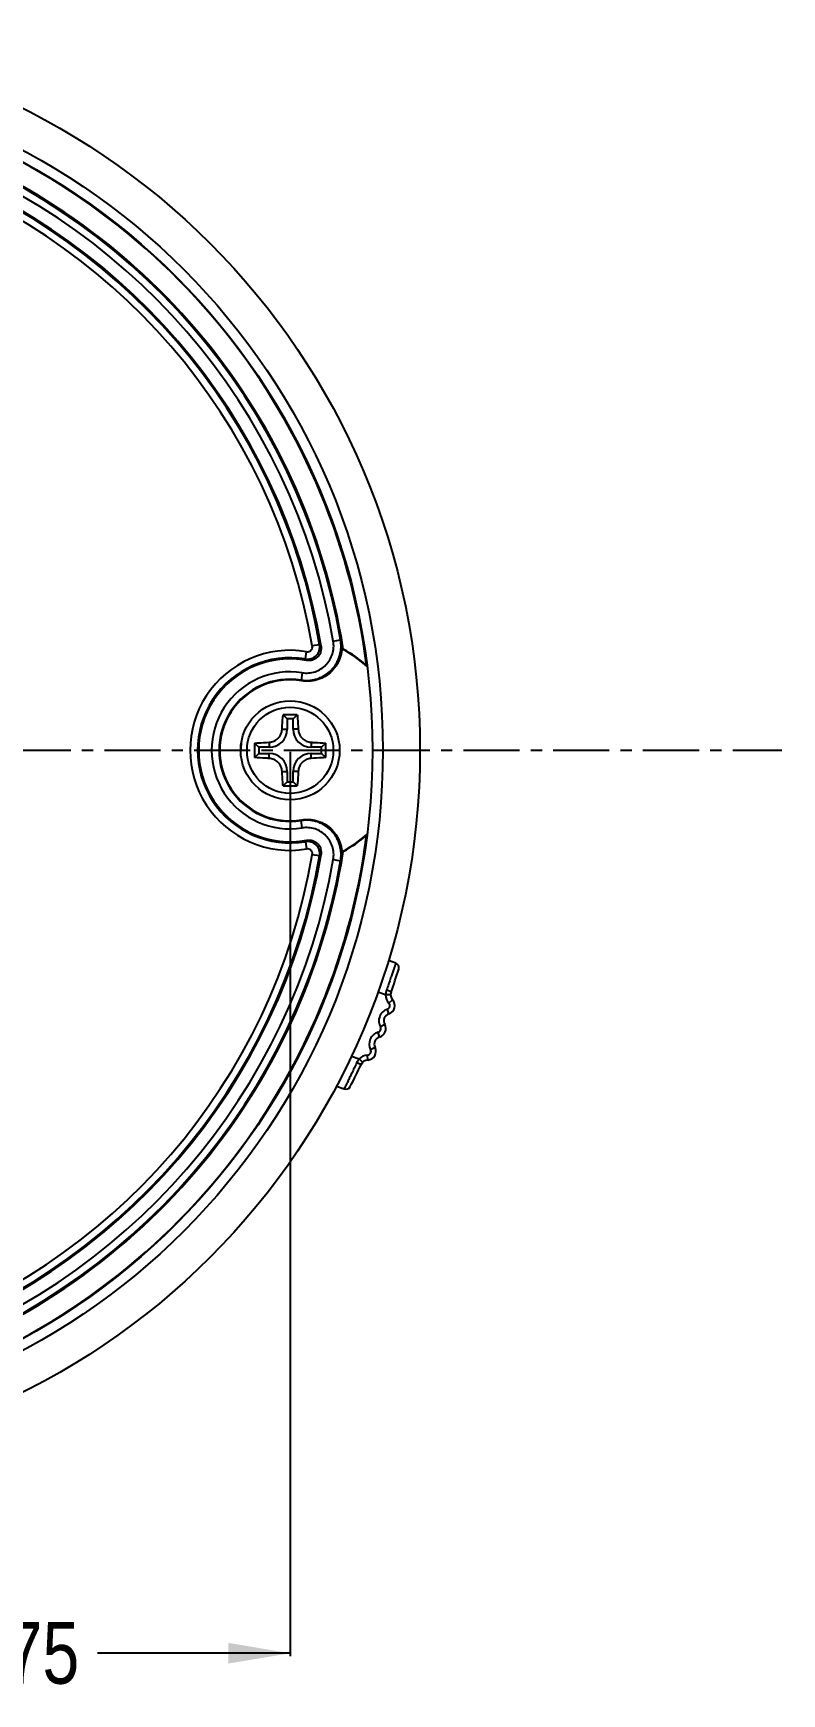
# Model space of a CAD drawing. Header units: millimetres. Extents: x -61 to 249, y -179 to 12.
# Drawn here: x 218.7 to 249, y -120.1 to -52.9 of the extents above; entities that cross this region are included whole.
import ezdxf

# ---------------------------------------------------------------- set-up
doc = ezdxf.new("R2010")
doc.units = ezdxf.units.MM
doc.header["$LTSCALE"] = 1.21
doc.header["$MEASUREMENT"] = 0
doc.header["$PDMODE"] = 3
doc.header["$PDSIZE"] = 0.3125
doc.linetypes.add('CENTER', pattern=[0.6, 0.375, -0.075, 0.075, -0.075])
doc.layers.get('0').update_dxf_attribs({"linetype": 'CONTINUOUS'})
doc.layers.get('DEFPOINTS').update_dxf_attribs({"linetype": 'CONTINUOUS'})
doc.layers.add('02___PRT_ALL_AXES', color=7, linetype='CONTINUOUS')
doc.layers.add('Dim', color=3, linetype='CONTINUOUS', lineweight=25)
doc.styles.get("Standard").update_dxf_attribs({"font": 'txt', "width": 0.8})
doc.dimstyles.get("Standard").update_dxf_attribs({"dimtxt": 0.15625, "dimasz": 0.1875, "dimexe": 0.125, "dimexo": 0.0625, "dimgap": 0.09, "dimtad": 0, "dimtih": 1, "dimtoh": 1, "dimzin": 4, "dimdsep": 46, "dimtxsty": 'STANDARD', "dimblk": '_FILLED', "dimblk1": '_FILLED', "dimblk2": '_FILLED', "dimcen": 0.09, "dimazin": 1, "dimtp": 0.01, "dimtm": 0.01, "dimtfac": 1, "dimtofl": 0, "dimtmove": 0, "dimatfit": 3, "dimldrblk": '_FILLED', "dimfxl": 1, "dimtolj": 1, "dimtzin": 4, "dimarcsym": 0})

# ---------------------------------------------------------------- blocks, each defined once
blk = doc.blocks.new('_FILLED')
at = {"color": 0, "linetype": 'ByBlock'}
blk.add_solid([(0, 0), (-1, 0.167), (-1, -0.167)], dxfattribs=at)
blk = doc.blocks.new('*D6')
at = {"color": 0, "linetype": 'ByBlock', "lineweight": -2}
for p, q in [((229.135, -81.978), (229.135, -118.553)), ((205.385, -114.403), (205.385, -118.553)), ((205.385, -118.428), (213.17, -118.428)), ((229.135, -118.428), (221.35, -118.428))]:
    blk.add_line(p, q, dxfattribs=at)
at = {"layer": 'DEFPOINTS', "color": 0, "linetype": 'ByBlock'}
for p in [(229.135, -81.915), (205.385, -114.341)]:
    blk.add_point(p, dxfattribs=at)
at = {"color": 0, "linetype": 'ByBlock', "lineweight": -2, "xscale": 2.5, "yscale": 2.5, "zscale": 2.5, "rotation": 180}
blk.add_blockref('_FILLED', (205.385, -118.428), dxfattribs=at)
at = {"color": 0, "linetype": 'ByBlock', "lineweight": -2, "xscale": 2.5, "yscale": 2.5, "zscale": 2.5}
blk.add_blockref('_FILLED', (229.135, -118.428), dxfattribs=at)
at = {"color": 0, "linetype": 'ByBlock', "lineweight": -2, "insert": (217.26, -118.428), "char_height": 2.5, "attachment_point": 5}
blk.add_mtext('\\A1;23.75', dxfattribs=at)

msp = doc.modelspace()

# ---------------------------------------------------------------- linework, layer by layer
at = {"color": 7, "linetype": 'Continuous'}
for p, q in [((230.327, -77.644), (230.031, -77.695)), ((230.88, -77.503), (231.175, -77.452)), ((231.266, -77.838), (231.282, -77.827)), ((229.752, -78.221), (229.801, -77.926)), ((229.626, -78.777), (229.58, -79.073)), ((228.846, -80.476), (229.013, -80.643)), ((229.424, -80.476), (229.257, -80.643)), ((228.808, -81.065), (229.013, -81.065)), ((229.013, -80.643), (229.013, -81.065)), ((229.257, -80.643), (229.013, -80.643)), ((229.257, -81.065), (229.257, -80.643)), ((229.462, -81.065), (229.257, -81.065)), ((227.696, -81.626), (227.863, -81.793)), ((227.863, -81.793), (227.863, -82.037)), ((228.285, -81.793), (227.863, -81.793)), ((228.285, -81.588), (228.285, -81.793)), ((229.985, -81.588), (229.985, -81.793)), ((230.407, -81.793), (229.985, -81.793)), ((230.574, -81.626), (230.407, -81.793)), ((230.407, -82.037), (230.407, -81.793)), ((227.696, -82.204), (227.863, -82.037)), ((227.863, -82.037), (228.285, -82.037)), ((228.285, -82.242), (228.285, -82.037)), ((229.985, -82.242), (229.985, -82.037)), ((229.985, -82.037), (230.407, -82.037)), ((230.574, -82.204), (230.407, -82.037)), ((228.808, -82.765), (229.013, -82.765)), ((228.846, -83.354), (229.013, -83.187)), ((229.013, -82.765), (229.013, -83.187)), ((229.013, -83.187), (229.257, -83.187)), ((229.257, -83.187), (229.257, -82.765)), ((229.462, -82.765), (229.257, -82.765)), ((229.424, -83.354), (229.257, -83.187)), ((229.626, -85.053), (229.58, -84.757)), ((229.752, -85.609), (229.801, -85.905)), ((230.327, -86.186), (230.031, -86.136)), ((230.88, -86.327), (231.175, -86.378)), ((231.266, -85.992), (231.282, -86.003)), ((233.404, -90.517), (233.111, -90.41)), ((232.997, -91.806), (232.684, -91.691)), ((233.197, -91.804), (232.997, -91.806)), ((233.128, -92.573), (233.066, -92.383)), ((233.276, -92.004), (233.129, -92.139)), ((232.751, -93.507), (232.695, -93.315)), ((232.959, -93.003), (232.784, -93.099)), ((232.568, -93.931), (232.389, -94.021)), ((231.613, -94.281), (231.922, -94.394)), ((232.067, -94.532), (231.922, -94.394)), ((232.271, -94.439), (232.262, -94.239)), ((231.006, -95.497), (231.317, -95.61))]:
    msp.add_line(p, q, dxfattribs=at)
at = {"color": 6, "linetype": 'CENTER', "ltscale": 5}
msp.add_line((174.434, -81.915), (249.018, -81.915), dxfattribs=at)
at = {"color": 7, "linetype": 'Continuous'}
for radius in [29, 27.5, 27.077]:
    msp.add_circle((205.385, -81.915), radius, dxfattribs=at)
for centre, radius, start, end in [((205.385, -81.915), 27.059, 7.28272, 136.59761), ((205.385, -81.915), 26.217, 8.97069, 134.90965), ((205.385, -81.915), 26.174, 9.81852, 134.06181), ((205.385, -81.915), 25.874, 9.81852, 134.06181), ((205.385, -81.915), 25.351, 9.56571, 134.31462), ((205.385, -81.915), 25.305, 9.71724, 134.16309), ((205.385, -81.915), 25.005, 9.71724, 134.16309), ((229.135, -81.915), 4.045, 80.5172, 279.4828), ((229.834, -77.728), 0.5, 260.5336, 9.70084), ((229.834, -77.728), 0.2, 260.50876, 9.72568), ((223.9, -83.977), 9.023, 44.06221, 44.57948), ((224.369, -84.021), 9.459, 43.70086, 43.98496), ((205.385, -81.915), 26.2, 8.9515, 9.73351), ((229.135, -81.915), 4.6, 47.38788, 62.40375), ((229.135, -81.915), 4.617, 47.97688, 62.29464), ((229.135, -81.915), 3.745, 80.5172, 279.4828), ((229.135, -81.915), 3.699, 79.62599, 280.37401), ((223.968, -83.368), 7.742, 41.11612, 41.66492), ((224.792, -82.376), 8.391, 27.28522, 27.63), ((229.135, -81.915), 3.176, 81.10651, 278.89349), ((229.135, -81.915), 2.876, 81.10651, 278.89349), ((229.135, -81.915), 2.85, 80.61219, 279.38781), ((224.896, -82.265), 5.668, 33.91046, 34.27501), ((229.135, -99.048), 18.574, 89.10955, 90.89045), ((228.285, -81.065), 0.728, 270, 360), ((229.985, -81.065), 0.728, 180, 270), ((229.135, -81.915), 2, 171.38625, 180), ((246.257, -81.915), 18.563, 179.10937, 180.00037), ((246.257, -81.915), 18.563, 179.99963, 180.89063), ((212.013, -81.915), 18.563, 359.99963, 0.89063), ((212.013, -81.915), 18.563, 359.10937, 0.00037), ((228.285, -82.765), 0.728, 0, 90), ((229.985, -82.765), 0.728, 90, 180), ((229.135, -64.782), 18.574, 269.10955, 270.89045), ((224.896, -81.565), 5.668, 325.72499, 326.08954), ((205.385, -81.915), 27.059, 223.40239, 352.71728), ((223.981, -80.474), 7.724, 318.33445, 318.88451), ((229.834, -86.102), 0.5, 350.29916, 99.4664), ((229.834, -86.102), 0.2, 350.27432, 99.49124), ((229.135, -81.915), 4.6, 297.59625, 312.61212), ((229.135, -81.915), 4.617, 297.70536, 312.02312), ((224.792, -81.454), 8.391, 332.37, 332.71478), ((205.385, -81.915), 26.217, 225.09035, 351.02931), ((205.385, -81.915), 26.174, 225.93819, 350.18148), ((205.385, -81.915), 25.874, 225.93819, 350.18148), ((205.385, -81.915), 25.351, 225.68538, 350.43429), ((205.385, -81.915), 25.305, 225.83691, 350.28276), ((205.385, -81.915), 25.005, 225.83691, 350.28276), ((223.915, -79.867), 9.002, 315.41994, 315.93837), ((224.369, -79.809), 9.459, 316.01504, 316.29914), ((205.385, -81.915), 26.2, 350.26649, 351.0485), ((233.335, -90.705), 0.2, 342.54297, 70), ((205.385, -81.915), 29.5, 340.62565, 342.54297), ((233.497, -91.801), 0.5, 180.53628, 222.58348), ((233.497, -91.801), 0.3, 160.62565, 222.58348), ((233.222, -92.858), 0.5, 108.24526, 208.83482), ((233.222, -92.858), 0.3, 108.24526, 208.83482), ((233.019, -92.241), 0.15, 288.24526, 42.58348), ((233.019, -92.241), 0.35, 288.24526, 42.58348), ((232.835, -93.795), 0.5, 106.31272, 206.88244), ((232.653, -93.172), 0.15, 286.31272, 28.83482), ((232.653, -93.172), 0.35, 286.31272, 28.83482), ((232.256, -94.089), 0.35, 272.55428, 26.88244), ((232.835, -93.795), 0.3, 106.31272, 206.88244), ((205.385, -81.915), 29.5, 332.54816, 334.51211), ((232.285, -94.739), 0.5, 92.55428, 136.42986), ((232.285, -94.739), 0.3, 92.55428, 154.51211), ((232.256, -94.089), 0.15, 272.55428, 26.88244), ((231.386, -95.422), 0.2, 250, 332.54816)]:
    msp.add_arc(centre, radius, start, end, dxfattribs=at)
for points, knots in [([(229.58, -79.073), (229.634, -79.082), (229.745, -79.093), (229.911, -79.089), (230.075, -79.065), (230.236, -79.023), (230.391, -78.961), (230.585, -78.856), (230.803, -78.681), (230.974, -78.461), (231.076, -78.265), (231.135, -78.109), (231.175, -77.948), (231.196, -77.783), (231.197, -77.616), (231.185, -77.506), (231.175, -77.452)], [0, 0, 0, 0, 0.062527, 0.125054, 0.187582, 0.250109, 0.312637, 0.375164, 0.5, 0.624836, 0.687363, 0.749891, 0.812418, 0.874946, 0.937473, 1, 1, 1, 1]), ([(231.208, -77.486), (231.217, -77.54), (231.229, -77.651), (231.228, -77.818), (231.207, -77.983), (231.166, -78.145), (231.106, -78.301), (231.003, -78.498), (230.83, -78.718), (230.611, -78.892), (230.415, -78.997), (230.259, -79.057), (230.098, -79.099), (229.932, -79.121), (229.765, -79.124), (229.655, -79.112), (229.6, -79.103)], [0, 0, 0, 0, 0.062528, 0.125055, 0.187583, 0.250111, 0.312639, 0.375166, 0.5, 0.624834, 0.687361, 0.749889, 0.812417, 0.874945, 0.937472, 1, 1, 1, 1]), ([(229.626, -78.777), (229.712, -78.79), (229.887, -78.797), (230.144, -78.745), (230.382, -78.633), (230.587, -78.469), (230.748, -78.261), (230.856, -78.022), (230.904, -77.764), (230.894, -77.588), (230.88, -77.503)], [0, 0, 0, 0, 0.125, 0.25, 0.375, 0.5, 0.625, 0.75, 0.875, 1, 1, 1, 1]), ([(230.384, -77.702), (230.39, -77.742), (230.394, -77.822), (230.371, -77.941), (230.321, -78.05), (230.245, -78.145), (230.15, -78.219), (230.039, -78.268), (229.921, -78.289), (229.84, -78.284), (229.801, -78.277)], [0, 0, 0, 0, 0.125, 0.25, 0.375, 0.5, 0.625, 0.75, 0.875, 1, 1, 1, 1]), ([(228.808, -81.065), (228.81, -81.015), (228.821, -80.819), (228.834, -80.623), (228.846, -80.476)], [0, 0, 0, 0, 0.252677, 1, 1, 1, 1]), ([(229.424, -80.476), (229.428, -80.525), (229.443, -80.721), (229.455, -80.917), (229.462, -81.065)], [0, 0, 0, 0, 0.247094, 1, 1, 1, 1]), ([(228.285, -81.588), (228.352, -81.585), (228.486, -81.554), (228.657, -81.437), (228.774, -81.266), (228.805, -81.132), (228.808, -81.065)], [0, 0, 0, 0, 0.249014, 0.500006, 0.750994, 1, 1, 1, 1]), ([(229.462, -81.065), (229.465, -81.132), (229.496, -81.266), (229.613, -81.437), (229.783, -81.554), (229.918, -81.585), (229.985, -81.588)], [0, 0, 0, 0, 0.248977, 0.499933, 0.750922, 1, 1, 1, 1]), ([(227.696, -81.626), (227.745, -81.622), (227.941, -81.607), (228.137, -81.595), (228.285, -81.588)], [0, 0, 0, 0, 0.247093, 1, 1, 1, 1]), ([(229.985, -81.588), (230.034, -81.591), (230.231, -81.601), (230.427, -81.614), (230.574, -81.626)], [0, 0, 0, 0, 0.252678, 1, 1, 1, 1]), ([(228.285, -82.242), (228.235, -82.239), (228.039, -82.229), (227.843, -82.216), (227.696, -82.204)], [0, 0, 0, 0, 0.252678, 1, 1, 1, 1]), ([(228.808, -82.765), (228.805, -82.698), (228.774, -82.564), (228.657, -82.393), (228.486, -82.276), (228.352, -82.245), (228.285, -82.242)], [0, 0, 0, 0, 0.248977, 0.499933, 0.750922, 1, 1, 1, 1]), ([(229.985, -82.242), (229.918, -82.245), (229.783, -82.276), (229.613, -82.393), (229.496, -82.564), (229.465, -82.698), (229.462, -82.765)], [0, 0, 0, 0, 0.249014, 0.500006, 0.750994, 1, 1, 1, 1]), ([(230.574, -82.204), (230.525, -82.208), (230.329, -82.223), (230.133, -82.235), (229.985, -82.242)], [0, 0, 0, 0, 0.247093, 1, 1, 1, 1]), ([(228.846, -83.354), (228.842, -83.305), (228.827, -83.109), (228.815, -82.913), (228.808, -82.765)], [0, 0, 0, 0, 0.247094, 1, 1, 1, 1]), ([(229.462, -82.765), (229.459, -82.815), (229.449, -83.011), (229.436, -83.207), (229.424, -83.354)], [0, 0, 0, 0, 0.252677, 1, 1, 1, 1]), ([(231.175, -86.378), (231.185, -86.324), (231.197, -86.214), (231.196, -86.047), (231.175, -85.882), (231.135, -85.721), (231.076, -85.566), (230.974, -85.369), (230.803, -85.149), (230.585, -84.974), (230.391, -84.869), (230.236, -84.807), (230.075, -84.765), (229.911, -84.741), (229.745, -84.738), (229.634, -84.748), (229.58, -84.757)], [0, 0, 0, 0, 0.062527, 0.125054, 0.187582, 0.250109, 0.312637, 0.375164, 0.5, 0.624836, 0.687363, 0.749891, 0.812418, 0.874946, 0.937473, 1, 1, 1, 1]), ([(229.6, -84.727), (229.655, -84.718), (229.765, -84.706), (229.932, -84.709), (230.098, -84.731), (230.259, -84.773), (230.415, -84.833), (230.611, -84.938), (230.83, -85.112), (231.003, -85.332), (231.106, -85.529), (231.166, -85.685), (231.207, -85.847), (231.228, -86.012), (231.229, -86.179), (231.217, -86.29), (231.208, -86.345)], [0, 0, 0, 0, 0.062528, 0.125055, 0.187583, 0.250111, 0.312639, 0.375166, 0.5, 0.624834, 0.687361, 0.749889, 0.812417, 0.874945, 0.937472, 1, 1, 1, 1]), ([(230.88, -86.327), (230.894, -86.242), (230.904, -86.067), (230.856, -85.808), (230.748, -85.569), (230.587, -85.361), (230.382, -85.197), (230.144, -85.086), (229.887, -85.033), (229.712, -85.04), (229.626, -85.053)], [0, 0, 0, 0, 0.125, 0.25, 0.375, 0.5, 0.625, 0.75, 0.875, 1, 1, 1, 1]), ([(229.801, -85.553), (229.84, -85.546), (229.921, -85.541), (230.039, -85.562), (230.15, -85.612), (230.245, -85.685), (230.321, -85.78), (230.371, -85.89), (230.394, -86.008), (230.39, -86.089), (230.384, -86.128)], [0, 0, 0, 0, 0.125, 0.25, 0.375, 0.5, 0.625, 0.75, 0.875, 1, 1, 1, 1]), ([(233.404, -90.517), (233.404, -90.517), (233.403, -90.519), (233.402, -90.523), (233.4, -90.529), (233.395, -90.543), (233.388, -90.566), (233.377, -90.6), (233.362, -90.645), (233.345, -90.698), (233.325, -90.76), (233.292, -90.859), (233.245, -91), (233.182, -91.186), (233.111, -91.392), (233.062, -91.534), (233.036, -91.607)], [0, 0, 0, 0, 0.00116, 0.004637, 0.010425, 0.018512, 0.041513, 0.073458, 0.114092, 0.163092, 0.220071, 0.284576, 0.434069, 0.606859, 0.797502, 1, 1, 1, 1]), ([(233.036, -91.607), (233.025, -91.639), (233.007, -91.704), (232.999, -91.772), (232.997, -91.806)], [0, 0, 0, 0, 0.498613, 1, 1, 1, 1]), ([(233.214, -91.701), (233.215, -91.699), (233.213, -91.695), (233.209, -91.69), (233.203, -91.685), (233.196, -91.68), (233.188, -91.674), (233.177, -91.668), (233.161, -91.659), (233.138, -91.648), (233.106, -91.634), (233.072, -91.62), (233.048, -91.612), (233.036, -91.607)], [0, 0, 0, 0, 0.033665, 0.060554, 0.095294, 0.137984, 0.188448, 0.246339, 0.31119, 0.459456, 0.62793, 0.810374, 1, 1, 1, 1]), ([(231.824, -94.548), (231.791, -94.62), (231.727, -94.759), (231.633, -94.96), (231.558, -95.116), (231.503, -95.23), (231.467, -95.305), (231.434, -95.374), (231.404, -95.434), (231.379, -95.486), (231.36, -95.524), (231.347, -95.55), (231.339, -95.565), (231.333, -95.579), (231.327, -95.59), (231.323, -95.598), (231.32, -95.604), (231.319, -95.607), (231.318, -95.609), (231.317, -95.61), (231.317, -95.61), (231.317, -95.61)], [0, 0, 0, 0, 0.201297, 0.391315, 0.563985, 0.642055, 0.713755, 0.778499, 0.835753, 0.885042, 0.925952, 0.943154, 0.958138, 0.970872, 0.981328, 0.989483, 0.995322, 0.997368, 0.99883, 0.999707, 1, 1, 1, 1]), ([(231.922, -94.394), (231.912, -94.406), (231.875, -94.454), (231.843, -94.507), (231.824, -94.548)], [0, 0, 0, 0, 0.250947, 1, 1, 1, 1]), ([(232.014, -94.61), (232.013, -94.611), (232.008, -94.613), (232.002, -94.613), (231.995, -94.612), (231.987, -94.611), (231.977, -94.608), (231.966, -94.605), (231.948, -94.6), (231.924, -94.591), (231.881, -94.574), (231.847, -94.559), (231.824, -94.548)], [0, 0, 0, 0, 0.031378, 0.05764, 0.091962, 0.134387, 0.184707, 0.242557, 0.307462, 0.456109, 0.625327, 1, 1, 1, 1])]:
    msp.add_open_spline(points, degree=3, knots=knots, dxfattribs=at)
at = {"layer": '02___PRT_ALL_AXES', "color": 7, "linetype": 'Continuous'}
for radius in [2, 1.745]:
    msp.add_circle((229.135, -81.915), radius, dxfattribs=at)

# ---------------------------------------------------------------- dimensions: what is measured, and where the dimension line sits
at = {"layer": 'Dim'}
dim = msp.add_linear_dim(base=(229.135, -118.428), p1=(205.385, -114.341), p2=(229.135, -81.915), dimstyle='STANDARD', override={"dimtxt": 2.5, "dimasz": 2.5, "dimtih": 0, "dimtoh": 0, "dimzin": 0, "dimcen": 0.198, "dimadec": 0, "dimazin": 0, "dimtp": 0, "dimtm": 0, "dimtdec": 4, "dimtzin": 0}, dxfattribs=at)
dim.commit()
dim.dimension.update_dxf_attribs({"geometry": '*D6', "text_midpoint": (217.26, -118.428)})

doc.saveas('drawing.dxf')
